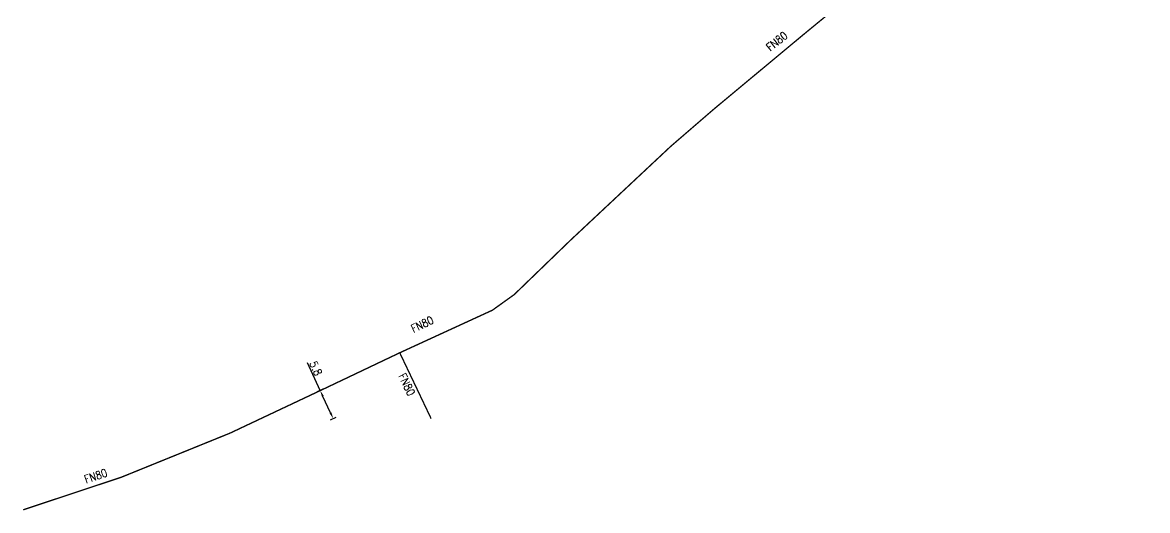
# Model space of a CAD drawing. Header units: millimetres. Extents: x 161000 to 162000, y 120998 to 122000.
# Drawn here: x 161490.3 to 161701.1, y 121356.2 to 121447.7 of the extents above; entities that cross this region are included whole.
import ezdxf

# ---------------------------------------------------------------- set-up
doc = ezdxf.new("R2010")
doc.units = ezdxf.units.MM
doc.layers.get('Defpoints').update_dxf_attribs({"linetype": 'CONTINUOUS'})
doc.layers.add('L_908', color=5, linetype='CONTINUOUS')
doc.styles.get("Standard").update_dxf_attribs({"font": 'romans.shx', "width": 0.85})
doc.linetypes.add('BP_HS', pattern='A,2,-1,["G",Standard,S=0.85,R=0,X=-0.27,Y=-0.4],-1', length=4)
doc.dimstyles.get("Standard").update_dxf_attribs({"dimtxt": 1.5, "dimasz": 1.2, "dimexe": 0.625, "dimexo": 0.625, "dimgap": 0.25, "dimtad": 1, "dimdec": 1, "dimzin": 0, "dimdsep": 46, "dimtxsty": 'Standard', "dimcen": -0.5, "dimadec": 0, "dimazin": 0, "dimtfac": 1, "dimtdec": 1, "dimtmove": 0, "dimatfit": 3, "dimfxl": 0, "dimtolj": 1, "dimtzin": 0, "dimarcsym": 0})

# ---------------------------------------------------------------- blocks, each defined once
blk = doc.blocks.new('*D33')
at = {"layer": 'Defpoints', "color": 0, "linetype": 'Continuous', "ltscale": 0.5, "transparency": 16777216}
for p in [(161547.15, 121379.18), (161549.59, 121373.91), (161548.5, 121373.41)]:
    blk.add_point(p, dxfattribs=at)
at = {"layer": 'L_908', "color": 0, "linetype": 'Continuous', "lineweight": -2, "ltscale": 0.5, "transparency": 16777216}
for p, q in [((161546.06, 121378.67), (161543.66, 121383.86)), ((161546.58, 121378.92), (161545.5, 121378.41)), ((161548, 121374.5), (161546.57, 121377.59)), ((161549.02, 121373.65), (161547.93, 121373.15))]:
    blk.add_line(p, q, dxfattribs=at)
at = {"layer": 'L_908', "color": 0, "linetype": 'Continuous', "ltscale": 0.5, "transparency": 16777216}
for points in [[(161546.75, 121377.67), (161546.39, 121377.5), (161546.06, 121378.67)], [(161548.18, 121374.58), (161547.81, 121374.42), (161548.5, 121373.41)]]:
    blk.add_solid(points, dxfattribs=at)
at = {"layer": 'L_908', "color": 0, "linetype": 'Continuous', "ltscale": 0.5, "transparency": 16777216, "insert": (161545.24, 121382.84), "char_height": 1.5, "attachment_point": 5, "rotation": 294.8328}
blk.add_mtext('\\A1;5.8', dxfattribs=at)

msp = doc.modelspace()

# ---------------------------------------------------------------- linework, layer by layer
at = {"layer": 'L_908', "linetype": 'BP_HS', "ltscale": 0.5, "const_width": 0.25, "flags": 128}
for points in [[(161490.4, 121356.31), (161508.83, 121362.44), (161529.16, 121370.69), (161547.15, 121379.18), (161560.97, 121385.76), (161560.97, 121385.76), (161578.33, 121393.74), (161582.43, 121396.68), (161592.96, 121406.86), (161611.76, 121424.47), (161619.91, 121431.51), (161636.92, 121445.67), (161636.92, 121445.67), (161646.56, 121453.59), (161663.63, 121467.32), (161700.98, 121497.96)], [(161566.85, 121373.41), (161560.97, 121385.76)]]:
    msp.add_lwpolyline(points, dxfattribs=at)

# ---------------------------------------------------------------- texts
at = {"layer": 'L_908', "linetype": 'Continuous', "ltscale": 0.5, "width": 0.85}
for rotation, p in [(38.4769, (161630.4, 121442.22)), (25.5414, (161563.54, 121389.49)), (295.458, (161560.68, 121381.46)), (18.4151, (161502.17, 121361.26))]:
    msp.add_text('FN80', height=1.5, rotation=rotation, dxfattribs=at).set_placement(p)

# ---------------------------------------------------------------- dimensions: what is measured, and where the dimension line sits
at = {"layer": 'L_908', "linetype": 'Continuous', "ltscale": 0.5}
dim = msp.add_linear_dim(base=(161548.5, 121373.41), p1=(161547.15, 121379.18), p2=(161549.59, 121373.91), angle=114.8328, dimstyle='Standard', dxfattribs=at)
dim.commit()
dim.dimension.update_dxf_attribs({"geometry": '*D33', "text_midpoint": (161544.33, 121382.42), "dimtype": 160})

doc.saveas('drawing.dxf')
